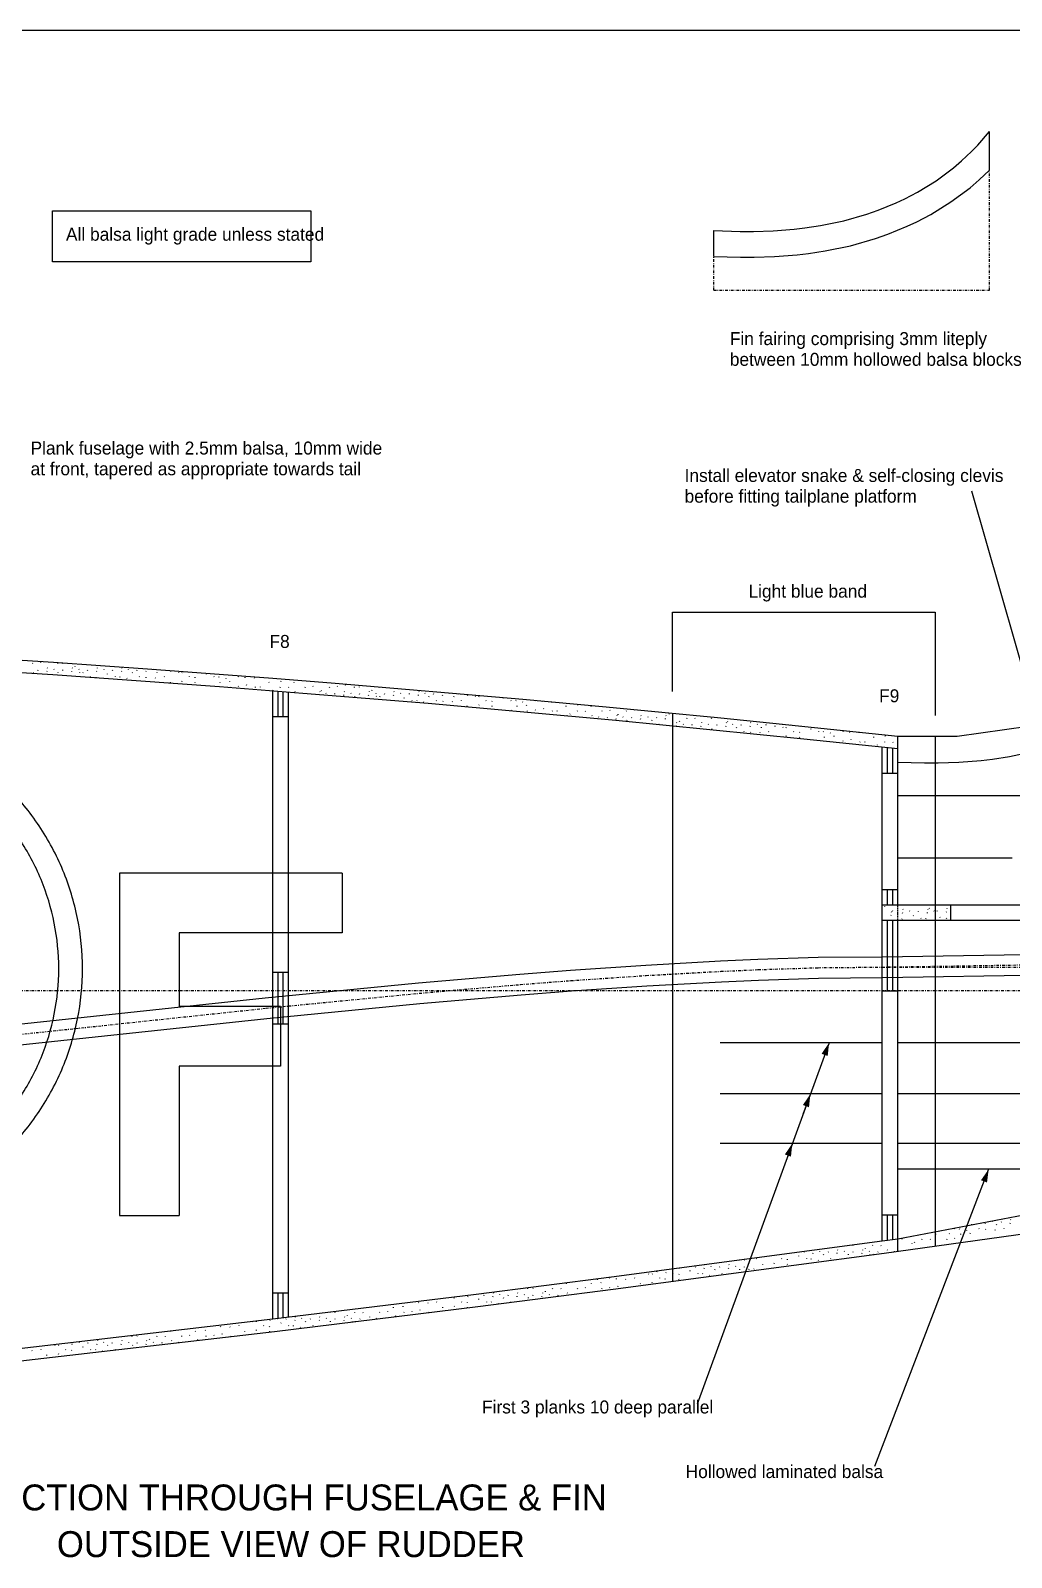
# Model space of a CAD drawing. Extents: x -1638 to 412, y -412 to 1290.
# Drawn here: x -872.1 to -682.9, y 975.7 to 1270.2 of the extents above; entities that cross this region are included whole.
import ezdxf
from ezdxf.enums import TextEntityAlignment as Align

# ---------------------------------------------------------------- set-up
doc = ezdxf.new("R2010")
doc.units = 0
doc.linetypes.add('DASHDOT', pattern=[1, 0.5, -0.25, 0, -0.25])
doc.linetypes.add('HIDDEN', pattern=[0.375, 0.25, -0.125])
for name, color, linetype in [('1', 7, 'CONTINUOUS'), ('4', 7, 'CONTINUOUS'), ('6', 7, 'CONTINUOUS'), ('7', 7, 'CONTINUOUS'), ('8', 7, 'CONTINUOUS')]:
    doc.layers.add(name, color=color, linetype=linetype)
doc.styles.add('txt', font='TXT', dxfattribs={"height": 0.2})

# ---------------------------------------------------------------- blocks, each defined once
blk = doc.blocks.new('*D13')
at = {"layer": '1', "color": 215, "linetype": 'CONTINUOUS'}
blk.add_line((0, 0), (-1.4406, -3.9463), dxfattribs=at)
blk.add_solid([(-1.4444, -2.1341), (0, 0), (-0.2702, -2.5627)], dxfattribs=at)
blk = doc.blocks.new('*D14')
at = {"layer": '1', "color": 215, "linetype": 'CONTINUOUS'}
blk.add_line((0, 0), (-1.4664, -4.0172), dxfattribs=at)
blk.add_solid([(-1.4444, -2.1341), (0, 0), (-0.2701, -2.5627)], dxfattribs=at)
blk = doc.blocks.new('*D15')
at = {"layer": '7', "color": 215, "linetype": 'CONTINUOUS'}
blk.add_line((0, 0), (-22.7896, 79.8108), dxfattribs=at)
blk.add_solid([(-0.0854, 2.5755), (0, 0), (-1.2874, 2.2323)], dxfattribs=at)
blk = doc.blocks.new('*O34')
at = {"layer": '8', "color": 250, "linetype": 'CONTINUOUS', "style": 'txt'}
blk.add_text('Hollowed laminated balsa', height=2.5, dxfattribs=at).set_placement((-52.313, 1.25), align=Align.TOP_LEFT)
blk = doc.blocks.new('*O37')
at = {"layer": '8', "color": 250, "linetype": 'CONTINUOUS', "style": 'txt'}
blk.add_text('First 3 planks 10 deep parallel', height=2.5, dxfattribs=at).set_placement((-60.916, 1.25), align=Align.TOP_LEFT)
blk = doc.blocks.new('*D38')
at = {"layer": '7', "color": 215, "linetype": 'CONTINUOUS'}
blk.add_line((0, 0), (-22.001, -57.2883), dxfattribs=at)
blk.add_solid([(-1.4797, -2.1097), (0, 0), (-0.3128, -2.5579)], dxfattribs=at)

msp = doc.modelspace()

# ---------------------------------------------------------------- linework, layer by layer
at = {"layer": '1', "color": 212, "linetype": 'CONTINUOUS'}
for p, q in [((-748.2778, 1142.74), (-748.2778, 1158.0035)), ((-748.2778, 1158.0035), (-697.6078, 1158.0035)), ((-697.6078, 1158.0035), (-697.6078, 1138.0624)), ((-748.2778, 1138.5542), (-748.2778, 1028.9501)), ((-697.6078, 1133.9525), (-697.6078, 1035.7452)), ((-812.0008, 1107.6639), (-854.946, 1107.6639)), ((-854.946, 1107.6639), (-854.946, 1041.6758)), ((-812.0008, 1107.6639), (-812.0008, 1096.1611)), ((-812.0008, 1096.1611), (-843.4428, 1096.1611)), ((-843.4428, 1096.1611), (-843.4428, 1081.9743)), ((-823.8874, 1081.9743), (-843.4428, 1081.9743)), ((-823.8874, 1081.9743), (-823.8874, 1070.4714)), ((-823.8874, 1070.4714), (-843.4428, 1070.4714)), ((-843.4428, 1070.4714), (-843.4428, 1041.6758)), ((-854.946, 1041.6758), (-843.4428, 1041.6758))]:
    msp.add_line(p, q, dxfattribs=at)
at = {"layer": '1', "color": 250, "linetype": 'CONTINUOUS'}
for p, q in [((-871.6936, 1148.0853), (-871.6492, 1148.1853)), ((-871.5826, 1146.3107), (-871.5382, 1146.4105)), ((-870.6836, 1146.7978), (-870.639, 1146.8976)), ((-870.1936, 1148.3587), (-870.1492, 1148.2921)), ((-868.952, 1146.5659), (-868.9074, 1146.6659)), ((-868.8678, 1147.2975), (-868.8234, 1147.2309)), ((-867.5726, 1147.015), (-867.5282, 1146.9484)), ((-866.8936, 1148.0853), (-866.8492, 1148.1853)), ((-866.7826, 1146.3107), (-866.7382, 1146.4105)), ((-865.9238, 1148.1318), (-865.8792, 1148.2316)), ((-865.8836, 1146.7978), (-865.839, 1146.8976)), ((-864.152, 1146.5659), (-864.1074, 1146.6659)), ((-864.0678, 1147.2975), (-864.0234, 1147.2309)), ((-863.5044, 1147.5069), (-863.46, 1147.6067)), ((-862.7726, 1147.015), (-862.7282, 1146.9484)), ((-862.6626, 1146.3814), (-862.6182, 1146.3148)), ((-861.9826, 1146.3107), (-861.9382, 1146.4105)), ((-861.0836, 1146.7978), (-861.039, 1146.8976)), ((-860.595, 1145.6003), (-860.5506, 1145.5337)), ((-859.352, 1146.5659), (-859.3074, 1146.6659)), ((-859.2678, 1147.2975), (-859.2234, 1147.2309)), ((-857.9726, 1147.015), (-857.9282, 1146.9484)), ((-857.2612, 1146.0373), (-857.2166, 1146.1371)), ((-856.2836, 1146.7978), (-856.239, 1146.8976)), ((-855.795, 1145.6003), (-855.7506, 1145.5337)), ((-854.8418, 1145.4905), (-854.7974, 1145.5903)), ((-854.552, 1146.5659), (-854.5074, 1146.6659)), ((-854.4678, 1147.2975), (-854.4234, 1147.2309)), ((-854.213, 1147.4288), (-854.209, 1147.4374)), ((-853.2868, 1147.015), (-853.2424, 1146.9484)), ((-852.497, 1146.3107), (-852.4524, 1146.4105)), ((-851.5978, 1146.7978), (-851.5534, 1146.8976)), ((-851.1094, 1145.6003), (-851.065, 1145.5337)), ((-849.8662, 1146.5659), (-849.8218, 1146.6659)), ((-848.4868, 1147.015), (-848.4424, 1146.9484)), ((-847.697, 1146.3107), (-847.6524, 1146.4105)), ((-846.7978, 1146.7978), (-846.7534, 1146.8976)), ((-846.3094, 1145.6003), (-846.265, 1145.5337)), ((-845.0662, 1146.5659), (-845.0218, 1146.6659)), ((-843.577, 1146.3814), (-843.5326, 1146.3148)), ((-842.897, 1146.3107), (-842.8524, 1146.4105)), ((-841.5094, 1145.6003), (-841.465, 1145.5337)), ((-838.1754, 1146.0373), (-838.131, 1146.1371)), ((-836.7094, 1145.6003), (-836.665, 1145.5337)), ((-835.7562, 1145.4905), (-835.7116, 1145.5903)), ((-832.0236, 1145.6003), (-831.9792, 1145.5337)), ((-859.4346, 1145.3994), (-859.4018, 1145.4732)), ((-853.5272, 1145.2878), (-853.4828, 1145.2212)), ((-849.8036, 1145.3734), (-849.759, 1145.4732)), ((-848.0254, 1145.3659), (-847.981, 1145.2993)), ((-845.1872, 1144.5354), (-845.176, 1144.4355)), ((-842.897, 1144.6703), (-842.8524, 1144.7701)), ((-840.3872, 1144.5354), (-840.376, 1144.4355)), ((-840.3606, 1145.3734), (-840.316, 1145.4732)), ((-835.5872, 1144.5354), (-835.576, 1144.4355)), ((-834.4416, 1145.2878), (-834.3972, 1145.2212)), ((-833.6834, 1144.6313), (-833.639, 1144.7311)), ((-833.514, 1143.5097), (-833.4778, 1143.5912)), ((-832.0222, 1143.7646), (-831.9778, 1143.698)), ((-830.7178, 1145.3734), (-830.6734, 1145.4732)), ((-830.4094, 1143.9463), (-830.365, 1144.0463)), ((-828.9396, 1145.3659), (-828.8952, 1145.2993)), ((-828.7222, 1143.4912), (-828.6778, 1143.5912)), ((-827.7524, 1143.5377), (-827.7078, 1143.6375)), ((-826.1016, 1144.5354), (-826.0904, 1144.4355)), ((-825.333, 1142.9128), (-825.2886, 1143.0126)), ((-823.9222, 1143.4912), (-823.8778, 1143.5912)), ((-823.8112, 1144.6703), (-823.7668, 1144.7701)), ((-822.3452, 1143.5303), (-822.3008, 1143.4637)), ((-821.3016, 1144.5354), (-821.2904, 1144.4355)), ((-821.0964, 1142.7034), (-821.052, 1142.6368)), ((-819.1222, 1143.4912), (-819.0778, 1143.5912)), ((-817.6236, 1143.7256), (-817.5792, 1143.659)), ((-816.5016, 1144.5354), (-816.4904, 1144.4355)), ((-816.2964, 1142.7034), (-816.252, 1142.6368)), ((-816.0416, 1142.8347), (-815.997, 1142.9345)), ((-814.4366, 1143.4912), (-814.392, 1143.5912)), ((-812.9366, 1143.7646), (-812.8922, 1143.698)), ((-811.6106, 1142.7034), (-811.5662, 1142.6368)), ((-811.3236, 1143.9463), (-811.2794, 1144.0463)), ((-809.6366, 1143.4912), (-809.592, 1143.5912)), ((-808.6666, 1143.5377), (-808.6222, 1143.6375)), ((-806.8106, 1142.7034), (-806.7662, 1142.6368)), ((-806.2474, 1142.9128), (-806.2028, 1143.0126)), ((-804.8366, 1143.4912), (-804.792, 1143.5912)), ((-803.242, 1143.5041), (-803.215, 1143.4637)), ((-802.0106, 1142.7034), (-801.9662, 1142.6368)), ((-797.2106, 1142.7034), (-797.1662, 1142.6368)), ((-796.9558, 1142.8347), (-796.9114, 1142.9345)), ((-815.1154, 1142.4209), (-815.071, 1142.3543)), ((-813.4264, 1142.2037), (-813.382, 1142.3035)), ((-811.6948, 1141.9718), (-811.6504, 1142.0718)), ((-810.3154, 1142.4209), (-810.271, 1142.3543)), ((-809.5256, 1141.7166), (-809.481, 1141.8164)), ((-808.6264, 1142.2037), (-808.582, 1142.3035)), ((-806.8948, 1141.9718), (-806.8504, 1142.0718)), ((-805.5154, 1142.4209), (-805.471, 1142.3543)), ((-805.4056, 1141.7873), (-805.3612, 1141.7207)), ((-804.7256, 1141.7166), (-804.681, 1141.8164)), ((-803.8264, 1142.2037), (-803.782, 1142.3035)), ((-802.0948, 1141.9718), (-802.0504, 1142.0718)), ((-800.7154, 1142.4209), (-800.671, 1142.3543)), ((-800.004, 1141.4432), (-799.9596, 1141.543)), ((-799.0264, 1142.2037), (-798.982, 1142.3035)), ((-798.538, 1141.0062), (-798.4936, 1140.9396)), ((-797.5848, 1140.8964), (-797.5402, 1140.9962)), ((-797.2948, 1141.9718), (-797.2504, 1142.0718)), ((-796.2702, 1140.6937), (-796.2258, 1140.6271)), ((-796.0298, 1142.4209), (-795.9854, 1142.3543)), ((-795.2398, 1141.7166), (-795.1954, 1141.8164)), ((-794.3408, 1142.2037), (-794.2962, 1142.3035)), ((-793.8522, 1141.0062), (-793.8078, 1140.9396)), ((-792.6092, 1141.9718), (-792.5646, 1142.0718)), ((-792.5464, 1140.7793), (-792.502, 1140.8791)), ((-791.2298, 1142.4209), (-791.1854, 1142.3543)), ((-790.7682, 1140.7718), (-790.7238, 1140.7052)), ((-790.4398, 1141.7166), (-790.3954, 1141.8164)), ((-789.5408, 1142.2037), (-789.4962, 1142.3035)), ((-789.0522, 1141.0062), (-789.0078, 1140.9396)), ((-787.9302, 1139.9413), (-787.919, 1139.8414)), ((-787.8092, 1141.9718), (-787.7646, 1142.0718)), ((-786.3198, 1141.7873), (-786.2754, 1141.7207)), ((-785.6398, 1141.7166), (-785.5954, 1141.8164)), ((-785.6398, 1140.0762), (-785.5954, 1140.176)), ((-784.2522, 1141.0062), (-784.2078, 1140.9396)), ((-783.1302, 1139.9413), (-783.119, 1139.8414)), ((-783.1034, 1140.7793), (-783.059, 1140.8791)), ((-780.9184, 1141.4432), (-780.8738, 1141.543)), ((-779.4522, 1141.0062), (-779.4078, 1140.9396)), ((-778.499, 1140.8964), (-778.4546, 1140.9962)), ((-778.3302, 1139.9413), (-778.319, 1139.8414)), ((-777.1844, 1140.6937), (-777.14, 1140.6271)), ((-776.4264, 1140.0372), (-776.3818, 1140.137)), ((-774.7666, 1141.0062), (-774.7222, 1140.9396)), ((-773.4608, 1140.7793), (-773.4162, 1140.8791)), ((-771.6682, 1140.7502), (-771.6382, 1140.7052)), ((-768.8444, 1139.9413), (-768.8332, 1139.8414)), ((-766.5542, 1140.0762), (-766.5096, 1140.176)), ((-764.0444, 1139.9413), (-764.0332, 1139.8414)), ((-779.4522, 1139.1315), (-779.4078, 1139.0649)), ((-776.2652, 1138.8971), (-776.2206, 1138.9971)), ((-774.7652, 1139.1705), (-774.7208, 1139.1039)), ((-773.1522, 1139.3522), (-773.108, 1139.4522)), ((-771.4652, 1138.8971), (-771.4206, 1138.9971)), ((-770.4952, 1138.9436), (-770.4508, 1139.0434)), ((-768.6392, 1138.1093), (-768.6058, 1138.0591)), ((-768.076, 1138.3187), (-768.0314, 1138.4185)), ((-766.6652, 1138.8971), (-766.6206, 1138.9971)), ((-765.088, 1138.9362), (-765.0436, 1138.8696)), ((-763.8392, 1138.1093), (-763.7948, 1138.0427)), ((-762.544, 1137.8268), (-762.4996, 1137.7602)), ((-761.8652, 1138.8971), (-761.8206, 1138.9971)), ((-760.855, 1137.6096), (-760.8106, 1137.7094)), ((-760.3666, 1139.1315), (-760.3222, 1139.0649)), ((-759.1234, 1137.3777), (-759.079, 1137.4777)), ((-759.0392, 1138.1093), (-758.9948, 1138.0427)), ((-758.7844, 1138.2406), (-758.74, 1138.3404)), ((-757.8584, 1137.8268), (-757.814, 1137.7602)), ((-757.1794, 1138.8971), (-757.135, 1138.9971)), ((-757.0684, 1137.1225), (-757.024, 1137.2223)), ((-756.1694, 1137.6096), (-756.1248, 1137.7094)), ((-755.6794, 1139.1705), (-755.635, 1139.1039)), ((-754.4378, 1137.3777), (-754.3932, 1137.4777)), ((-754.3536, 1138.1093), (-754.3092, 1138.0427)), ((-753.0584, 1137.8268), (-753.014, 1137.7602)), ((-752.3794, 1138.8971), (-752.3572, 1138.9472)), ((-752.2684, 1137.1225), (-752.224, 1137.2223)), ((-751.3694, 1137.6096), (-751.3248, 1137.7094)), ((-749.6378, 1137.3777), (-749.5932, 1137.4777)), ((-749.5536, 1138.1093), (-749.5092, 1138.0427)), ((-748.9902, 1138.3187), (-748.9458, 1138.4185)), ((-747.6934, 1138.4976), (-747.6892, 1138.4596)), ((-747.4952, 1136.7275), (-747.4508, 1136.6609)), ((-746.9318, 1136.9369), (-746.8874, 1137.0367)), ((-745.521, 1137.5153), (-745.4766, 1137.6153)), ((-743.944, 1137.5544), (-743.8996, 1137.4878)), ((-742.6952, 1136.7275), (-742.6508, 1136.6609)), ((-740.721, 1137.5153), (-740.6766, 1137.6153)), ((-737.8952, 1136.7275), (-737.8508, 1136.6609)), ((-737.6404, 1136.8588), (-737.5958, 1136.9586)), ((-733.2094, 1136.7275), (-733.165, 1136.6609)), ((-750.8808, 1136.4121), (-750.867, 1136.3913)), ((-747.5464, 1136.0699), (-747.5348, 1136.0959)), ((-746.2, 1136.445), (-746.1556, 1136.3784)), ((-744.511, 1136.2278), (-744.4664, 1136.3276)), ((-742.7794, 1135.9959), (-742.7348, 1136.0959)), ((-741.4, 1136.445), (-741.3556, 1136.3784)), ((-740.6886, 1135.4673), (-740.644, 1135.5671)), ((-739.711, 1136.2278), (-739.6664, 1136.3276)), ((-737.9794, 1135.9959), (-737.9348, 1136.0959)), ((-736.7142, 1136.445), (-736.6698, 1136.3784)), ((-735.9244, 1135.7407), (-735.8798, 1135.8405)), ((-735.0252, 1136.2278), (-734.9808, 1136.3276)), ((-734.5368, 1135.0303), (-734.4924, 1134.9637)), ((-733.2936, 1135.9959), (-733.2492, 1136.0959)), ((-733.231, 1134.8034), (-733.1864, 1134.9032)), ((-731.9142, 1136.445), (-731.8698, 1136.3784)), ((-731.4528, 1134.7959), (-731.4084, 1134.7293)), ((-731.1244, 1135.7407), (-731.0798, 1135.8405)), ((-730.2252, 1136.2278), (-730.1808, 1136.3276)), ((-729.7368, 1135.0303), (-729.6924, 1134.9637)), ((-728.4936, 1135.9959), (-728.4492, 1136.0959)), ((-727.1142, 1136.445), (-727.0698, 1136.3784)), ((-727.0044, 1135.8114), (-726.96, 1135.7448)), ((-726.3244, 1135.7407), (-726.2798, 1135.8405)), ((-726.3244, 1134.1003), (-726.2798, 1134.2001)), ((-725.4252, 1136.2278), (-725.403, 1136.2779)), ((-724.9368, 1135.0303), (-724.8924, 1134.9637)), ((-723.8146, 1133.9654), (-723.8034, 1133.8655)), ((-723.788, 1134.8034), (-723.7434, 1134.9032)), ((-723.6936, 1135.9959), (-723.6492, 1136.0959)), ((-721.6028, 1135.4673), (-721.5584, 1135.5671)), ((-720.1368, 1135.0303), (-720.0924, 1134.9637)), ((-719.1836, 1134.9205), (-719.139, 1135.0203)), ((-719.0146, 1133.9654), (-719.0034, 1133.8655)), ((-717.869, 1134.7178), (-717.8246, 1134.6512)), ((-717.1108, 1134.0613), (-717.0664, 1134.1611)), ((-715.451, 1135.0303), (-715.4066, 1134.9637)), ((-714.1452, 1134.8034), (-714.1008, 1134.9032)), ((-712.367, 1134.7959), (-712.3226, 1134.7293)), ((-709.529, 1133.9654), (-709.5178, 1133.8655)), ((-707.2386, 1134.1003), (-707.1942, 1134.2001)), ((-716.921, 1132.9856), (-716.9052, 1133.0212)), ((-715.4496, 1133.1946), (-715.4052, 1133.128)), ((-713.8368, 1133.3763), (-713.7924, 1133.4763)), ((-712.1496, 1132.9212), (-712.1052, 1133.0212)), ((-711.1798, 1132.9677), (-711.1352, 1133.0675)), ((-708.7604, 1132.3428), (-708.716, 1132.4426)), ((-707.3496, 1132.9212), (-707.3052, 1133.0212)), ((-705.7726, 1132.9603), (-705.7282, 1132.8937)), ((-701.8614, 1101.4975), (-701.8456, 1101.5329)), ((-707.4054, 1101.2512), (-707.361, 1101.1846)), ((-706.1624, 1099.4974), (-706.1178, 1099.5974)), ((-706.0782, 1100.229), (-706.0338, 1100.1624)), ((-705.8234, 1100.3603), (-705.7788, 1100.4601)), ((-704.8972, 1099.9465), (-704.8528, 1099.8799)), ((-704.014, 1098.7856), (-703.9694, 1098.8854)), ((-703.9196, 1099.9781), (-703.8752, 1100.0781)), ((-703.8354, 1100.7097), (-703.791, 1100.6431)), ((-702.5402, 1100.4272), (-702.4958, 1100.3606)), ((-701.8288, 1099.4495), (-701.7844, 1099.5493)), ((-700.8512, 1100.21), (-700.8068, 1100.3098)), ((-700.3628, 1099.0125), (-700.3184, 1098.9459)), ((-699.4096, 1098.9027), (-699.365, 1099.0025)), ((-699.1196, 1099.9781), (-699.0752, 1100.0781)), ((-699.0354, 1100.7097), (-698.991, 1100.6431)), ((-698.7806, 1100.841), (-698.7362, 1100.9408)), ((-698.095, 1098.7), (-698.0506, 1098.6334)), ((-697.8546, 1100.4272), (-697.8102, 1100.3606)), ((-697.2028, 1100.3702), (-697.1582, 1100.47)), ((-696.7142, 1099.1727), (-696.6698, 1099.1061)), ((-695.4712, 1100.1383), (-695.4266, 1100.2383)), ((-695.4084, 1098.9458), (-695.364, 1099.0456)), ((-695.387, 1100.8699), (-695.3426, 1100.8033)), ((-690.5692, 1039.8776), (-690.5246, 1039.9774)), ((-687.9384, 1040.1328), (-687.894, 1040.2328)), ((-686.559, 1040.5819), (-686.5146, 1040.5153)), ((-685.7692, 1039.8776), (-685.7246, 1039.9774)), ((-684.87, 1040.3647), (-684.8256, 1040.4645)), ((-683.1384, 1040.1328), (-683.094, 1040.2328)), ((-683.0542, 1040.8644), (-683.0098, 1040.7978)), ((-707.047, 1036.8749), (-707.0382, 1036.7953)), ((-703.996, 1037.1046), (-703.9514, 1037.2044)), ((-701.5766, 1036.4797), (-701.5322, 1036.5795)), ((-700.1658, 1037.0581), (-700.1214, 1037.1581)), ((-698.5888, 1037.0972), (-698.5444, 1037.0306)), ((-697.5452, 1038.1023), (-697.534, 1038.0024)), ((-695.3658, 1037.0581), (-695.3214, 1037.1581)), ((-694.884, 1038.1799), (-694.8396, 1038.1133)), ((-693.8672, 1039.1672), (-693.8228, 1039.1006)), ((-693.8672, 1037.2925), (-693.8442, 1037.2578)), ((-692.914, 1039.0574), (-692.8696, 1039.1572)), ((-692.7452, 1038.1023), (-692.734, 1038.0024)), ((-691.5994, 1038.8547), (-691.555, 1038.7881)), ((-690.8414, 1038.1982), (-690.7968, 1038.298)), ((-689.1816, 1039.1672), (-689.1372, 1039.1006)), ((-687.8758, 1038.9403), (-687.8312, 1039.0401)), ((-686.0976, 1038.9328), (-686.0532, 1038.8662)), ((-684.3816, 1039.1672), (-684.3372, 1039.1006)), ((-723.9232, 1033.803), (-723.8788, 1033.9028)), ((-722.9456, 1034.5635), (-722.9012, 1034.6633)), ((-721.214, 1034.3316), (-721.1696, 1034.4316)), ((-719.949, 1034.7807), (-719.9046, 1034.7141)), ((-719.159, 1034.0764), (-719.1146, 1034.1762)), ((-718.26, 1034.5635), (-718.2154, 1034.6633)), ((-716.5284, 1034.3316), (-716.4838, 1034.4316)), ((-716.4442, 1035.0632), (-716.3998, 1034.9966)), ((-715.149, 1034.7807), (-715.1046, 1034.7141)), ((-714.47, 1035.851), (-714.4626, 1035.8679)), ((-714.359, 1034.0764), (-714.3146, 1034.1762)), ((-713.5002, 1035.8975), (-713.4556, 1035.9973)), ((-713.46, 1034.5635), (-713.4154, 1034.6633)), ((-711.7284, 1034.3316), (-711.6838, 1034.4316)), ((-711.6442, 1035.0632), (-711.5998, 1034.9966)), ((-711.0808, 1035.2726), (-711.0364, 1035.3724)), ((-710.349, 1034.7807), (-710.3046, 1034.7141)), ((-710.239, 1034.1471), (-710.1946, 1034.0805)), ((-709.67, 1035.851), (-709.6256, 1035.951)), ((-709.5426, 1034.1132), (-709.5146, 1034.1762)), ((-708.66, 1034.5635), (-708.6154, 1034.6633)), ((-708.093, 1035.8901), (-708.0486, 1035.8235)), ((-706.8442, 1035.0632), (-706.7998, 1034.9966)), ((-705.549, 1034.7807), (-705.5046, 1034.7141)), ((-704.87, 1035.851), (-704.8256, 1035.951)), ((-702.14, 1036.2703), (-702.0956, 1036.2037)), ((-751.295, 1030.8298), (-751.2504, 1030.9296)), ((-749.5634, 1030.5979), (-749.5188, 1030.6979)), ((-746.9704, 1031.46), (-746.932, 1031.5463)), ((-744.8796, 1030.9314), (-744.835, 1031.0312)), ((-743.902, 1031.6919), (-743.8574, 1031.7917)), ((-742.1704, 1031.46), (-742.1258, 1031.56)), ((-742.0804, 1032.1829), (-742.0418, 1032.125)), ((-740.9052, 1031.9091), (-740.8608, 1031.8425)), ((-740.1154, 1031.2048), (-740.0708, 1031.3046)), ((-739.2162, 1031.6919), (-739.1718, 1031.7917)), ((-737.4846, 1031.46), (-737.4402, 1031.56)), ((-737.4004, 1032.1916), (-737.356, 1032.125)), ((-736.1052, 1031.9091), (-736.0608, 1031.8425)), ((-735.4264, 1032.9794), (-735.3876, 1033.0664)), ((-735.3154, 1031.2048), (-735.2708, 1031.3046)), ((-734.4564, 1033.0259), (-734.412, 1033.1257)), ((-734.4162, 1031.6919), (-734.3718, 1031.7917)), ((-733.5558, 1031.2569), (-733.5112, 1031.3569)), ((-732.5858, 1031.3034), (-732.5414, 1031.4032)), ((-732.0572, 1033.366), (-732.0128, 1033.2994)), ((-730.935, 1032.3011), (-730.9238, 1032.2012)), ((-728.6448, 1032.436), (-728.6002, 1032.5358)), ((-727.2572, 1033.366), (-727.2128, 1033.2994)), ((-726.135, 1032.3011), (-726.1238, 1032.2012)), ((-726.1084, 1033.1391), (-726.0638, 1033.2389)), ((-722.4572, 1033.366), (-722.4128, 1033.2994)), ((-721.504, 1033.2562), (-721.4594, 1033.356)), ((-720.1894, 1033.0535), (-720.145, 1032.9869)), ((-717.7714, 1033.366), (-717.727, 1033.2994)), ((-716.4484, 1033.1777), (-716.4212, 1033.2389)), ((-768.77, 1028.5674), (-768.7588, 1028.4675)), ((-765.0922, 1027.7576), (-765.0478, 1027.691)), ((-763.97, 1028.5674), (-763.9588, 1028.4675)), ((-762.8244, 1029.3198), (-762.78, 1029.2532)), ((-762.0662, 1028.6633), (-762.0218, 1028.7631)), ((-760.4064, 1029.6323), (-760.362, 1029.5657)), ((-760.405, 1027.7966), (-760.3606, 1027.73)), ((-759.1006, 1029.4054), (-759.0562, 1029.5052)), ((-758.7922, 1027.9783), (-758.7478, 1028.0783)), ((-757.3224, 1029.3979), (-757.278, 1029.3313)), ((-755.6064, 1029.6323), (-755.562, 1029.5657)), ((-754.4844, 1028.5674), (-754.4732, 1028.4675)), ((-752.874, 1030.4134), (-752.8296, 1030.3468)), ((-752.194, 1030.3427), (-752.1496, 1030.4425)), ((-752.194, 1028.7023), (-752.1496, 1028.8021)), ((-750.8064, 1029.6323), (-750.762, 1029.5657)), ((-749.6576, 1029.4054), (-749.6132, 1029.5052)), ((-748.2134, 1030.4944), (-748.169, 1030.4278)), ((-747.0914, 1029.4295), (-747.0802, 1029.3296)), ((-747.0646, 1030.2675), (-747.0202, 1030.3673)), ((-743.4134, 1030.4944), (-743.369, 1030.4278)), ((-742.4602, 1030.3846), (-742.4158, 1030.4844)), ((-741.1456, 1030.1819), (-741.1012, 1030.1153)), ((-738.7278, 1030.4944), (-738.6834, 1030.4278)), ((-798.5352, 1024.9743), (-798.5334, 1024.9716)), ((-797.272, 1024.8113), (-797.2276, 1024.9111)), ((-795.4938, 1024.8038), (-795.4494, 1024.7372)), ((-793.7778, 1025.0382), (-793.7334, 1024.9716)), ((-791.0454, 1025.8193), (-791.001, 1025.7527)), ((-790.3654, 1025.7486), (-790.321, 1025.8484)), ((-788.9778, 1025.0382), (-788.9334, 1024.9716)), ((-787.829, 1024.8113), (-787.7846, 1024.9111)), ((-787.7348, 1026.0038), (-787.6902, 1026.1038)), ((-786.3554, 1026.4529), (-786.311, 1026.3863)), ((-785.644, 1025.4752), (-785.5994, 1025.575)), ((-784.6664, 1026.2357), (-784.6218, 1026.3355)), ((-784.1778, 1025.0382), (-784.1334, 1024.9716)), ((-783.2246, 1024.9284), (-783.1802, 1025.0282)), ((-782.9348, 1026.0038), (-782.8902, 1026.1038)), ((-782.8506, 1026.7354), (-782.8062, 1026.6688)), ((-782.5958, 1026.8667), (-782.5512, 1026.9665)), ((-781.6696, 1026.4529), (-781.6252, 1026.3863)), ((-780.8798, 1025.7486), (-780.8352, 1025.8484)), ((-779.9806, 1026.2357), (-779.9362, 1026.3355)), ((-779.4922, 1025.0382), (-779.4478, 1024.9716)), ((-778.249, 1026.0038), (-778.2046, 1026.1038)), ((-778.1648, 1026.7354), (-778.1204, 1026.6688)), ((-776.8696, 1026.4529), (-776.8252, 1026.3863)), ((-776.1908, 1027.5232), (-776.1462, 1027.6232)), ((-776.0798, 1025.7486), (-776.0352, 1025.8484)), ((-775.2208, 1027.5697), (-775.1764, 1027.6695)), ((-775.1806, 1026.2357), (-775.1362, 1026.3355)), ((-773.449, 1026.0038), (-773.4046, 1026.1038)), ((-773.3648, 1026.7354), (-773.3204, 1026.6688)), ((-772.8016, 1026.9448), (-772.757, 1027.0446)), ((-772.0696, 1026.4529), (-772.0252, 1026.3863)), ((-771.3908, 1027.5232), (-771.3462, 1027.6232)), ((-770.3806, 1026.2357), (-770.3362, 1026.3355)), ((-769.8136, 1027.5623), (-769.7692, 1027.4957)), ((-768.5648, 1026.7354), (-768.5204, 1026.6688)), ((-766.5908, 1027.5232), (-766.5462, 1027.6232)), ((-761.905, 1027.5232), (-761.8606, 1027.6232)), ((-824.492, 1021.8067), (-824.4824, 1021.7922)), ((-821.022, 1022.1413), (-820.9776, 1022.0747)), ((-819.841, 1021.8588), (-819.7966, 1021.7922)), ((-816.3362, 1022.1413), (-816.2918, 1022.0747)), ((-815.041, 1021.8588), (-814.9966, 1021.7922)), ((-814.3622, 1022.9291), (-814.3176, 1023.0291)), ((-813.3922, 1022.9756), (-813.3478, 1023.0754)), ((-811.5362, 1022.1413), (-811.4918, 1022.0747)), ((-810.973, 1022.3507), (-810.9284, 1022.4505)), ((-810.241, 1021.8588), (-810.1966, 1021.7922)), ((-809.5622, 1022.9291), (-809.5176, 1023.0291)), ((-807.985, 1022.9682), (-807.9406, 1022.9016)), ((-806.9376, 1023.9389), (-806.9302, 1023.8734)), ((-806.7362, 1022.1413), (-806.6918, 1022.0747)), ((-805.441, 1021.8588), (-805.3966, 1021.7922)), ((-804.7622, 1022.9291), (-804.7176, 1023.0291)), ((-803.2636, 1023.1635), (-803.2192, 1023.0969)), ((-802.1414, 1023.9733), (-802.1302, 1023.8734)), ((-801.9362, 1022.1413), (-801.933, 1022.1364)), ((-801.6814, 1022.2726), (-801.637, 1022.3724)), ((-800.9616, 1024.6745), (-800.9514, 1024.6591)), ((-800.2376, 1024.0692), (-800.1932, 1024.169)), ((-800.0764, 1022.9291), (-800.032, 1023.0291)), ((-798.5764, 1023.2025), (-798.532, 1023.1359)), ((-796.9636, 1023.3842), (-796.9192, 1023.4842)), ((-795.2618, 1022.9621), (-795.232, 1023.0291)), ((-792.6558, 1023.9733), (-792.6446, 1023.8734)), ((-790.3654, 1024.1082), (-790.321, 1024.208)), ((-787.8558, 1023.9733), (-787.846, 1023.8871)), ((-781.91, 1024.7257), (-781.8656, 1024.6591)), ((-845.1104, 1019.3568), (-845.1016, 1019.2793)), ((-840.3128, 1019.3792), (-840.3016, 1019.2793)), ((-838.409, 1019.4751), (-838.3646, 1019.5749)), ((-835.4434, 1020.2172), (-835.399, 1020.317)), ((-835.135, 1018.7901), (-835.0906, 1018.8901)), ((-833.6652, 1020.2097), (-833.6208, 1020.1431)), ((-831.9492, 1020.4441), (-831.9048, 1020.3775)), ((-830.8272, 1019.3792), (-830.816, 1019.2793)), ((-829.2168, 1021.2252), (-829.1724, 1021.1586)), ((-828.5368, 1021.1545), (-828.4924, 1021.2543)), ((-828.5368, 1019.5141), (-828.4924, 1019.6139)), ((-827.1492, 1020.4441), (-827.1048, 1020.3775)), ((-826.0272, 1019.3792), (-826.016, 1019.2793)), ((-826.0004, 1020.2172), (-825.956, 1020.317)), ((-825.9062, 1021.4097), (-825.8616, 1021.5097)), ((-823.8154, 1020.8811), (-823.7708, 1020.9809)), ((-822.8378, 1021.6416), (-822.7932, 1021.7414)), ((-822.3492, 1020.4441), (-822.3048, 1020.3775)), ((-821.396, 1020.3343), (-821.3516, 1020.4341)), ((-821.1062, 1021.4097), (-821.0616, 1021.5097)), ((-820.0814, 1020.1316), (-820.037, 1020.065)), ((-819.0512, 1021.1545), (-819.0066, 1021.2543)), ((-818.152, 1021.6416), (-818.1076, 1021.7414)), ((-817.6636, 1020.4441), (-817.6192, 1020.3775)), ((-816.4204, 1021.4097), (-816.376, 1021.5097)), ((-814.2512, 1021.1545), (-814.2066, 1021.2543)), ((-813.352, 1021.6416), (-813.3076, 1021.7414)), ((-811.6204, 1021.4097), (-811.576, 1021.5097)), ((-810.1312, 1021.2252), (-810.0868, 1021.1586)), ((-809.4234, 1021.2165), (-809.4066, 1021.2543)), ((-808.552, 1021.6416), (-808.5076, 1021.7414)), ((-867.3882, 1016.6311), (-867.3438, 1016.5645)), ((-866.7082, 1016.5604), (-866.6638, 1016.6602)), ((-864.0776, 1016.8156), (-864.033, 1016.9156)), ((-862.6982, 1017.2647), (-862.6538, 1017.1981)), ((-861.9868, 1016.287), (-861.9422, 1016.3868)), ((-861.0092, 1017.0475), (-860.9646, 1017.1473)), ((-859.2776, 1016.8156), (-859.233, 1016.9156)), ((-859.1934, 1017.5472), (-859.149, 1017.4806)), ((-858.9386, 1017.6785), (-858.9058, 1017.7522)), ((-858.0124, 1017.2647), (-857.968, 1017.1981)), ((-857.2226, 1016.5604), (-857.178, 1016.6602)), ((-856.3234, 1017.0475), (-856.279, 1017.1473)), ((-854.5918, 1016.8156), (-854.5474, 1016.9156)), ((-854.5076, 1017.5472), (-854.4632, 1017.4806)), ((-853.2124, 1017.2647), (-853.168, 1017.1981)), ((-852.5336, 1018.335), (-852.489, 1018.435)), ((-852.4226, 1016.5604), (-852.378, 1016.6602)), ((-851.5636, 1018.3815), (-851.5192, 1018.4813)), ((-851.5234, 1017.0475), (-851.479, 1017.1473)), ((-849.7918, 1016.8156), (-849.7474, 1016.9156)), ((-849.7076, 1017.5472), (-849.6632, 1017.4806)), ((-849.1444, 1017.7566), (-849.0998, 1017.8564)), ((-848.4124, 1017.2647), (-848.368, 1017.1981)), ((-848.3026, 1016.6311), (-848.263, 1016.5717)), ((-847.7336, 1018.335), (-847.689, 1018.435)), ((-847.582, 1016.6513), (-847.578, 1016.6602)), ((-846.7234, 1017.0475), (-846.679, 1017.1473)), ((-846.1564, 1018.3741), (-846.112, 1018.3075)), ((-844.9076, 1017.5472), (-844.8632, 1017.4806)), ((-843.6124, 1017.2647), (-843.568, 1017.1981)), ((-842.9336, 1018.335), (-842.889, 1018.435)), ((-841.435, 1018.5694), (-841.3906, 1018.5028)), ((-840.1076, 1017.5472), (-840.0966, 1017.5307)), ((-839.8528, 1017.6785), (-839.8084, 1017.7783)), ((-838.2478, 1018.335), (-838.2034, 1018.435)), ((-836.7478, 1018.6084), (-836.7034, 1018.5418)), ((-833.4478, 1018.335), (-833.4034, 1018.435)), ((-832.4532, 1018.437), (-832.4334, 1018.4813)), ((-871.8366, 1015.6156), (-871.7922, 1015.549)), ((-870.1206, 1015.85), (-870.0762, 1015.7834)), ((-868.9986, 1014.7851), (-868.9874, 1014.6852)), ((-866.7082, 1014.92), (-866.6638, 1015.0198)), ((-865.3206, 1015.85), (-865.2762, 1015.7834)), ((-864.1986, 1014.7851), (-864.1922, 1014.7291)), ((-864.1718, 1015.6231), (-864.1274, 1015.7229)), ((-860.5206, 1015.85), (-860.4762, 1015.7834)), ((-859.5674, 1015.7402), (-859.523, 1015.84)), ((-858.2528, 1015.5375), (-858.2084, 1015.4709)), ((-855.835, 1015.85), (-855.7906, 1015.7834))]:
    msp.add_line(p, q, dxfattribs=at)
at = {"layer": '1', "color": 5, "linetype": 'CONTINUOUS'}
for p, q in [((-825.3456, 1021.7042), (-825.3456, 1142.8797)), ((-822.3456, 1022.1143), (-822.3456, 1142.6445)), ((-825.3456, 1137.8797), (-822.3456, 1137.8797)), ((-704.8042, 1101.5329), (-704.8042, 1134.1186)), ((-707.8042, 1036.7718), (-707.8042, 1132.0259)), ((-704.8042, 1126.9002), (-707.8042, 1126.9002)), ((-586.434, 1122.6001), (-704.8042, 1122.6001)), ((-682.7846, 1110.5665), (-704.8042, 1110.5665)), ((-707.8042, 1104.5329), (-704.8042, 1104.5329)), ((-601.0042, 1101.5329), (-707.8042, 1101.5329)), ((-694.6852, 1101.5329), (-694.6852, 1098.5329)), ((-601.808, 1098.5329), (-707.8042, 1098.5329)), ((-704.8042, 1034.7588), (-704.8042, 1098.5329)), ((-822.3456, 1088.5452), (-825.3456, 1088.5452)), ((-707.8042, 1084.965), (-704.8042, 1084.965)), ((-822.3456, 1078.5452), (-825.3456, 1078.5452)), ((-634.5638, 1055.5776), (-704.8042, 1055.5776)), ((-631.3138, 1050.5776), (-704.8042, 1050.5776)), ((-704.8042, 1037.181), (-634.5638, 1050.5776)), ((-707.8042, 1041.7718), (-704.8042, 1041.7718)), ((-822.3456, 1026.7042), (-825.3456, 1026.7042))]:
    msp.add_line(p, q, dxfattribs=at)
at = {"layer": '1', "color": 253, "linetype": 'CONTINUOUS'}
for p, q in [((-824.3456, 1137.8797), (-824.3456, 1142.8016)), ((-823.3456, 1137.8797), (-823.3456, 1142.7231)), ((-706.8042, 1126.9002), (-706.8042, 1131.9191)), ((-705.8042, 1126.9002), (-705.8042, 1131.8121)), ((-706.8042, 1101.5329), (-706.8042, 1104.5329)), ((-705.8042, 1101.5329), (-705.8042, 1104.5329)), ((-706.8042, 1084.965), (-706.8042, 1098.5329)), ((-705.8042, 1084.965), (-705.8042, 1098.5329)), ((-824.3456, 1078.5452), (-824.3456, 1088.5452)), ((-823.3456, 1078.5452), (-823.3456, 1088.5452)), ((-706.8042, 1036.9081), (-706.8042, 1041.7718)), ((-705.8042, 1037.0445), (-705.8042, 1041.7718)), ((-824.3456, 1021.7042), (-824.3456, 1026.7042)), ((-823.3456, 1021.9776), (-823.3456, 1026.7042))]:
    msp.add_line(p, q, dxfattribs=at)
at = {"layer": '1', "color": 202, "linetype": 'HIDDEN'}
for p, q in [((-704.8042, 1120.1701), (-704.8042, 1122.0075)), ((-704.8042, 1098.5329), (-704.8042, 1101.5329))]:
    msp.add_line(p, q, dxfattribs=at)
at = {"layer": '1', "color": 195, "linetype": 'CONTINUOUS'}
for p, q in [((-707.8354, 1091.5688), (-635.1096, 1092.7083)), ((-707.7728, 1087.5692), (-635.0562, 1088.7086))]:
    msp.add_line(p, q, dxfattribs=at)
at = {"layer": '1', "color": 166, "linetype": 'DASHDOT'}
for p, q in [((-707.8042, 1089.569), (-600.6542, 1091.2479)), ((-707.8042, 1089.569), (-579.934, 1089.569)), ((-524.8788, 1084.965), (-1495.8776, 1084.965))]:
    msp.add_line(p, q, dxfattribs=at)
at = {"layer": '1', "color": 155, "linetype": 'CONTINUOUS'}
for p, q in [((-707.8042, 1074.9923), (-739.0534, 1074.9923)), ((-634.5638, 1074.9923), (-704.8042, 1074.9923)), ((-707.8042, 1065.1047), (-739.0534, 1065.1047)), ((-634.5638, 1065.1047), (-704.8042, 1065.1047)), ((-707.8042, 1055.5776), (-739.0534, 1055.5776))]:
    msp.add_line(p, q, dxfattribs=at)
at = {"layer": '1', "color": 5, "linetype": 'CONTINUOUS'}
for points in [[(-704.8042, 1134.1186), (-693.35142, 1134.077989), (-679.687441, 1136.013982), (-673.073661, 1138.02933), (-661.93398, 1143.712356), (-657.012733, 1147.534909), (-651.759106, 1153.051444), (-643.388888, 1165.907368), (-632.841998, 1187.913667), (-620.210852, 1209.636769), (-612.633, 1220.173)], [(-1022.2042, 1155.9568), (-1005.010619, 1155.397254), (-982.093371, 1154.540915), (-970.637972, 1154.065484), (-947.733628, 1153.020099), (-917.207888, 1151.430205), (-901.950755, 1150.551237), (-867.636193, 1148.368762), (-849.52214, 1147.101754), (-825.378473, 1145.289386), (-813.310241, 1144.330478), (-777.119952, 1141.242859), (-761.042315, 1139.769042), (-739.612106, 1137.706751), (-728.899846, 1136.633948), (-704.8042, 1134.1186)], [(-1022.2042, 1153.5557), (-1005.026599, 1152.996389), (-982.131735, 1152.140572), (-970.687934, 1151.66549), (-936.37075, 1150.051544), (-913.504226, 1148.818322), (-898.264913, 1147.926278), (-877.951977, 1146.649903), (-867.798104, 1145.974436), (-835.629866, 1143.669458), (-819.547384, 1142.422823), (-795.420323, 1140.434568), (-759.209423, 1137.184535), (-722.95476, 1133.611088), (-704.8042, 1131.7023)], [(-704.8042, 1129.1125), (-699.646121, 1128.958239), (-697.032108, 1128.962754), (-693.080467, 1129.093597), (-688.737802, 1129.432515), (-686.563151, 1129.686136), (-683.304765, 1130.179649), (-678.443637, 1131.193065), (-673.642102, 1132.562622), (-671.273474, 1133.390926), (-667.529899, 1134.93061), (-665.694639, 1135.796514), (-662.999509, 1137.213616), (-659.115501, 1139.60097), (-655.46547, 1142.295771), (-653.743508, 1143.756144), (-651.6006, 1145.7798)], [(-1060.4288, 995.5495), (-1025.439031, 998.477319), (-1007.979774, 1000.016217), (-981.825336, 1002.420904), (-942.647231, 1006.250892), (-903.424422, 1010.360766), (-877.291171, 1013.243627), (-825.060535, 1019.321289), (-785.83975, 1024.13875), (-759.707487, 1027.465644), (-707.479609, 1034.393949), (-656.690202, 1041.487087), (-631.3138, 1045.1628)], [(-1060.4288, 997.9551), (-1025.576932, 1000.8732), (-1008.158787, 1002.409113), (-982.04135, 1004.810978), (-942.887307, 1008.638813), (-903.680523, 1012.747009), (-877.557338, 1015.628758), (-825.345583, 1021.704214), (-786.138135, 1026.520027), (-760.014567, 1029.845807), (-707.804203, 1036.771783), (-704.8042, 1037.181)]]:
    msp.add_lwpolyline(points, dxfattribs=at)
at = {"layer": '1', "color": 212, "linetype": 'CONTINUOUS'}
for points in [[(-876.585029, 1054.240716, 0.049127), (-870.42506, 1061.746474, 0.049128), (-865.847791, 1070.30973, 0.049128), (-863.029123, 1079.601405, 0.049128), (-862.077375, 1089.264424, 0.049128), (-863.029123, 1098.927444, 0.049128), (-865.847791, 1108.219119, 0.049128), (-870.42506, 1116.782375, 0.049127), (-876.585029, 1124.288133, 0.049127)], [(-874.225274, 1064.285632, 0.049128), (-870.070362, 1072.058733, 0.049128), (-867.51178, 1080.493039, 0.049128), (-866.647852, 1089.264424, 0.049128), (-867.51178, 1098.03581, 0.049128), (-870.070362, 1106.470116, 0.049128), (-874.225274, 1114.243217, 0.049127)]]:
    msp.add_lwpolyline(points, format="xyb", dxfattribs=at)
at = {"layer": '1', "color": 195, "linetype": 'CONTINUOUS'}
for points in [[(-1057.4288, 1067.4118), (-1044.9308, 1067.411812), (-1032.440036, 1067.407732), (-1021.294868, 1067.528703), (-1013.850763, 1067.690433), (-998.933071, 1068.194627), (-991.461307, 1068.530926), (-976.496498, 1069.356525), (-961.509392, 1070.365579), (-951.509201, 1071.128028), (-931.497451, 1072.835447), (-916.487198, 1074.246956), (-886.494581, 1077.299868), (-826.825051, 1083.635011), (-797.264791, 1086.522813), (-777.699226, 1088.210484), (-767.965306, 1088.961148), (-753.431581, 1089.950137), (-738.984921, 1090.752803), (-731.79652, 1091.076562), (-720.208487, 1091.452908), (-707.82, 1091.5689)], [(-1057.4288, 1063.4118), (-1044.926871, 1063.411786), (-1032.403303, 1063.407594), (-1021.22282, 1063.528541), (-1013.756366, 1063.690312), (-998.796898, 1064.19471), (-991.305732, 1064.531167), (-976.305154, 1065.357172), (-961.286407, 1066.366732), (-951.267465, 1067.12956), (-931.223968, 1068.837802), (-916.195057, 1070.249954), (-886.178801, 1073.304096), (-826.519488, 1079.640717), (-796.994675, 1082.528329), (-777.464517, 1084.215383), (-767.751921, 1084.965566), (-753.254793, 1085.953596), (-738.85035, 1086.754994), (-731.685195, 1087.077995), (-720.145219, 1087.453154), (-707.7882, 1087.5691)]]:
    msp.add_lwpolyline(points, dxfattribs=at)
at = {"layer": '1', "color": 166, "linetype": 'DASHDOT'}
msp.add_lwpolyline([(-1057.4288, 1065.4118), (-1044.928788, 1065.411799), (-1032.421581, 1065.407663), (-1021.258766, 1065.528622), (-1013.803493, 1065.690373), (-998.864927, 1066.194668), (-991.383468, 1066.531047), (-976.400788, 1067.356848), (-961.397874, 1068.366156), (-951.388315, 1069.128794), (-931.360707, 1070.836624), (-916.341135, 1072.248455), (-886.336716, 1075.301982), (-826.672313, 1081.637864), (-797.129777, 1084.525571), (-777.58191, 1086.212934), (-767.858649, 1086.963357), (-753.343214, 1087.951866), (-738.917653, 1088.753899), (-731.740869, 1089.077278), (-720.176855, 1089.453031), (-707.8042, 1089.569)], dxfattribs=at)
at = {"layer": '4', "color": 5, "linetype": 'CONTINUOUS'}
for p, q in [((-687.1132, 1243.283), (-687.1132, 1250.7431)), ((-740.3168, 1226.6101), (-740.3168, 1231.6161))]:
    msp.add_line(p, q, dxfattribs=at)
at = {"layer": '4', "color": 155, "linetype": 'DASHDOT'}
for p, q in [((-687.1132, 1220.0977), (-687.1132, 1243.283)), ((-740.3168, 1220.0977), (-740.3168, 1226.6101)), ((-740.3168, 1220.0977), (-687.1132, 1220.0977))]:
    msp.add_line(p, q, dxfattribs=at)
at = {"layer": '4', "color": 5, "linetype": 'CONTINUOUS'}
for points in [[(-740.3168, 1231.6162), (-735.229161, 1231.454511), (-732.683437, 1231.454433), (-728.86402, 1231.575589), (-724.783552, 1231.88895), (-722.749191, 1232.123315), (-719.711283, 1232.578726), (-715.200041, 1233.511578), (-710.766194, 1234.768436), (-708.586258, 1235.526917), (-705.149488, 1236.934765), (-703.467649, 1237.726324), (-701.000236, 1239.022492), (-697.446591, 1241.209916), (-694.104699, 1243.686572), (-692.525388, 1245.032458), (-690.621279, 1246.836391), (-689.408987, 1248.097038), (-687.1132, 1250.7431)], [(-740.3168, 1226.6101), (-735.158721, 1226.455839), (-732.544708, 1226.460354), (-728.593067, 1226.591197), (-724.250301, 1226.930173), (-722.075411, 1227.183931), (-718.816218, 1227.677905), (-713.952363, 1228.69288), (-709.145519, 1230.065473), (-706.772998, 1230.896002), (-703.020932, 1232.440885), (-701.180038, 1233.310832), (-698.474207, 1234.736821), (-694.567883, 1237.146284), (-690.886183, 1239.877399), (-689.144232, 1241.362548), (-687.1132, 1243.283)]]:
    msp.add_lwpolyline(points, dxfattribs=at)
at = {"layer": '6', "color": 202, "linetype": 'CONTINUOUS'}
msp.add_line((-469.4576, 1270.1819), (-1618.4576, 1270.1819), dxfattribs=at)
at = {"layer": '7', "color": 215, "linetype": 'CONTINUOUS'}
msp.add_line((-718.0702, 1074.9923), (-743.5248, 1005.2626), dxfattribs=at)
msp.add_solid([(-719.5146, 1072.8582), (-718.0702, 1074.9923), (-718.3404, 1072.4296)], dxfattribs=at)
at = {"layer": '8', "color": 250, "linetype": 'CONTINUOUS'}
msp.add_lwpolyline([(-867.8356, 1235.4182), (-818.0118, 1235.4182), (-818.0118, 1225.6056), (-867.8356, 1225.6056)], close=True, dxfattribs=at)

# ---------------------------------------------------------------- block references
at = {"layer": '1', "color": 215, "linetype": 'CONTINUOUS'}
for name, p in [('*D13', (-721.6796, 1065.1047)), ('*D14', (-725.1574, 1055.5776))]:
    msp.add_blockref(name, p, dxfattribs=at)
at = {"layer": '7', "color": 215, "linetype": 'CONTINUOUS'}
for name, p in [('*D15', (-667.7338, 1101.5329)), ('*D38', (-687.296, 1050.5776))]:
    msp.add_blockref(name, p, dxfattribs=at)
at = {"layer": '8', "color": 250, "linetype": 'CONTINUOUS'}
for name, p in [('*O37', (-724.0988, 1004.734)), ('*O34', (-693.4232, 992.2796))]:
    msp.add_blockref(name, p, dxfattribs=at)

# ---------------------------------------------------------------- texts
at = {"layer": '8', "color": 250, "linetype": 'CONTINUOUS', "style": 'txt'}
for s, p in [('All balsa light grade unless stated', (-865.2602, 1232.1473)), ('Fin fairing comprising 3mm liteply', (-737.2204, 1212.0207)), ('between 10mm hollowed balsa blocks', (-737.2204, 1208.0206)), ('Plank fuselage with 2.5mm balsa, 10mm wide', (-872.0898, 1190.9157)), ('at front, tapered as appropriate towards tail', (-872.0898, 1186.9156)), ('Install elevator snake & self-closing clevis', (-745.9414, 1185.6299)), ('before fitting tailplane platform', (-745.9414, 1181.6298)), ('Light blue band', (-733.6188, 1163.3126))]:
    msp.add_text(s, height=2.5, dxfattribs=at).set_placement(p, align=Align.TOP_LEFT)
for s, p in [('F8', (-826.0084, 1152.3675)), ('F9', (-708.4262, 1141.8846))]:
    msp.add_text(s, height=2.5, dxfattribs=at).set_placement(p, align=Align.MIDDLE_LEFT)
for s, p in [('SECTION THROUGH FUSELAGE & FIN', (-821.8764, 987.2883)), ('OUTSIDE VIEW OF RUDDER', (-821.8764, 978.2884))]:
    msp.add_text(s, height=5, dxfattribs=at).set_placement(p, align=Align.MIDDLE)

doc.saveas('drawing.dxf')
